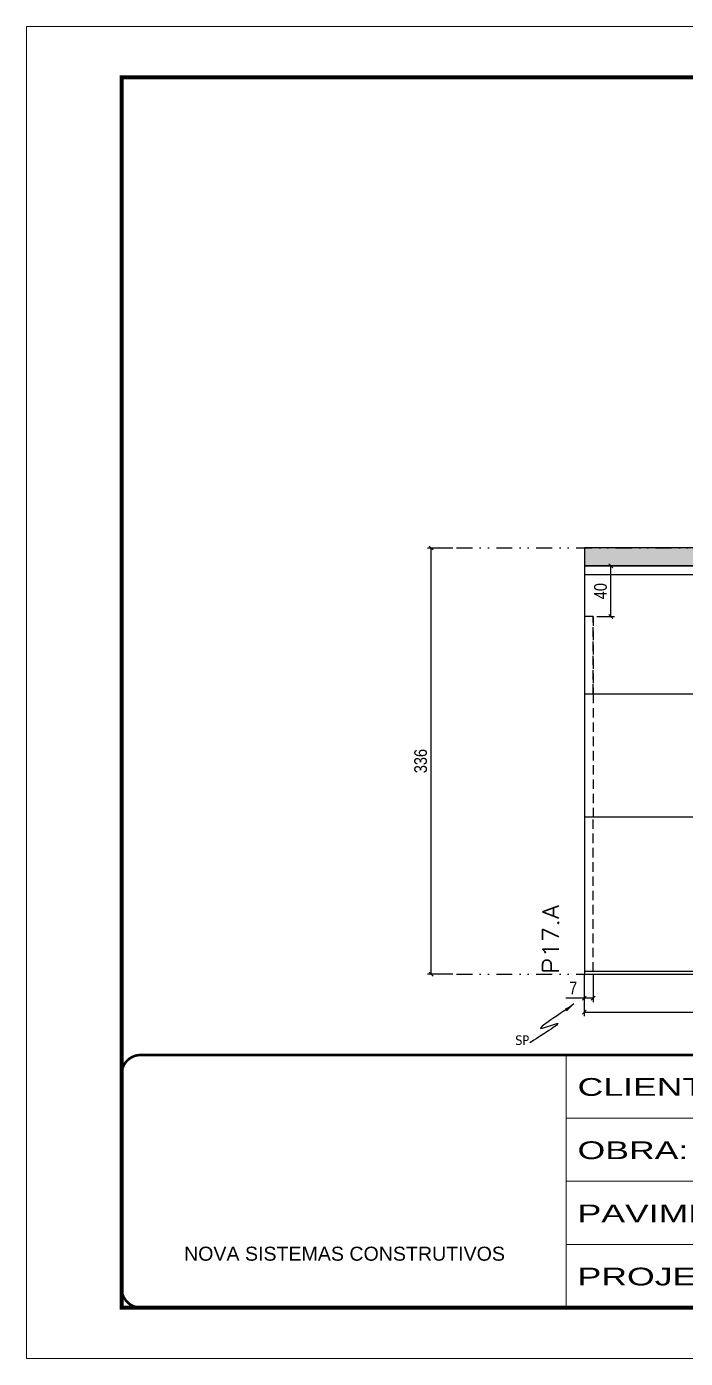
# Model space of a CAD drawing. Header units: millimetres. Extents: x 1945 to 8225, y 304 to 15137.
# Drawn here: x 6740 to 7260, y 6047 to 7097 of the extents above; entities that cross this region are included whole.
import ezdxf

# ---------------------------------------------------------------- set-up
doc = ezdxf.new("R2010")
doc.units = ezdxf.units.MM
for name, pattern in [('CONTINUO', [0]), ('DASHED', [0.75, 0.5, -0.25]), ('DIVIDE2', [0.625, 0.25, -0.125, 0, -0.125, 0, -0.125]), ('HIDDEN', [0.375, 0.25, -0.125])]:
    doc.linetypes.add(name, pattern=pattern)
for name, color, linetype in [('COTA', 241, 'Continuous'), ('Nível', 160, 'Continuous'), ('Painéis', 200, 'Continuous'), ('SARR_2.2x7', 40, 'Continuous'), ('texto', 7, 'Continuous')]:
    doc.layers.add(name, color=color, linetype=linetype)
for name, color, linetype, lineweight in [('Folhas', 255, 'Continuous', 9), ('SARRAFO DE PRESSAO', 251, 'DASHED', 9), ('Texto Seção', 7, 'Continuous', 15)]:
    doc.layers.add(name, color=color, linetype=linetype, lineweight=lineweight)
doc.styles.add('ARIAL', font='arial.ttf')
doc.styles.add('COTA TECNICA', font='techl___.ttf', dxfattribs={"height": 10})
doc.styles.add('REGUA-120', font='ROMANS.shx', dxfattribs={"height": 15})
doc.styles.get("Standard").update_dxf_attribs({"font": 'arial.ttf'})
doc.styles.add('Tecnologia', font='')
doc.styles.get('Tecnologia').set_extended_font_data('Forgotten Futurist')
doc.dimstyles.new('PAINEL', dxfattribs={"dimtxt": 10, "dimasz": 3, "dimexe": 3, "dimexo": 3, "dimgap": 3, "dimtad": 1, "dimdec": 1, "dimzin": 12, "dimdsep": 46, "dimtxsty": 'COTA TECNICA', "dimblk1": 'OBLIQUE', "dimblk2": 'OBLIQUE', "dimsah": 1, "dimcen": 0.9, "dimclrd": 4, "dimclre": 4, "dimclrt": 240, "dimadec": 1, "dimazin": 3, "dimtfac": 1, "dimtdec": 1, "dimtmove": 0, "dimatfit": 3, "dimfxl": 1, "dimtolj": 1, "dimtzin": 12, "dimarcsym": 0})
doc.dimstyles.new('PAINEL-NOVA', dxfattribs={"dimtxt": 10, "dimasz": 3, "dimexe": 3, "dimexo": 3, "dimgap": 3, "dimtad": 1, "dimdec": 1, "dimzin": 12, "dimdsep": 46, "dimtxsty": 'COTA TECNICA', "dimblk1": 'OBLIQUE', "dimblk2": 'OBLIQUE', "dimsah": 1, "dimcen": 0.9, "dimclrd": 4, "dimclre": 4, "dimclrt": 240, "dimadec": 1, "dimazin": 3, "dimtfac": 1, "dimtdec": 1, "dimtix": 1, "dimtmove": 0, "dimatfit": 3, "dimfxl": 1, "dimtolj": 1, "dimtzin": 12, "dimarcsym": 0})
doc.dimstyles.get("Standard").update_dxf_attribs({"dimtxt": 0.18, "dimasz": 0.18, "dimexe": 0.18, "dimexo": 0.0625, "dimgap": 0.09, "dimtad": 0, "dimtih": 1, "dimtoh": 1, "dimdec": 4, "dimzin": 0, "dimdsep": 46, "dimtxsty": 'Standard', "dimcen": 0.09, "dimadec": 0, "dimazin": 0, "dimtfac": 1, "dimtdec": 4, "dimtofl": 0, "dimtmove": 0, "dimatfit": 3, "dimfxl": 1, "dimtolj": 1, "dimtzin": 0, "dimarcsym": 0})

# ---------------------------------------------------------------- blocks, each defined once
blk = doc.blocks.new('9999999999')
at = {"color": 30, "linetype": 'CONTINUO'}
for p, q in [((98564.6, 34230.2), (98564.6, 34429.4)), ((98564.6, 34379.6), (99584, 34379.6)), ((98564.6, 34329.8), (99488, 34329.8)), ((98564.6, 34280), (99488, 34280))]:
    blk.add_line(p, q, dxfattribs=at)
at = {"color": 30, "linetype": 'CONTINUO', "const_width": 2}
blk.add_lwpolyline([(99584, 34230.2), (99584, 34414.4, 0.414214), (99569, 34429.4), (98229, 34429.4, 0.414214), (98214, 34414.4), (98214, 34245.2, 0.414214), (98229, 34230.2), (99584, 34230.2)], format="xyb", dxfattribs=at)
at = {"layer": 'Folhas'}
blk.add_lwpolyline([(98139, 34190.2), (99624, 34190.2), (99624, 35240.2), (98139, 35240.2)], close=True, dxfattribs=at)
at = {"layer": 'Folhas', "color": 30, "const_width": 3}
blk.add_lwpolyline([(98214, 34230.2), (99584, 34230.2), (99584, 35200.2), (98214, 35200.2)], close=True, dxfattribs=at)
at = {"color": 7, "linetype": 'Continuous', "ltscale": 5, "style": 'ARIAL'}
blk.add_text('NOVA SISTEMAS CONSTRUTIVOS', height=11.059, dxfattribs=at).set_placement((98263.2, 34267.2))
at = {"layer": 'Folhas', "color": 7, "style": 'Tecnologia', "width": 1.5}
for s, p in [('CLIENTE:', (98573.7, 34397.2)), ('OBRA:', (98573.7, 34347.3)), ('PAVIMENTO:', (98573.7, 34297.5)), ('PROJETO:', (98573.7, 34247.7))]:
    blk.add_text(s, height=14, dxfattribs=at).set_placement(p)
blk = doc.blocks.new('_Oblique')
at = {"color": 0, "linetype": 'ByBlock', "lineweight": -2}
blk.add_line((-0.5, -0.5), (0.5, 0.5), dxfattribs=at)
blk = doc.blocks.new('*D172')
at = {"layer": 'COTA', "color": 4, "linetype": 'Continuous', "lineweight": -2, "ltscale": 30, "transparency": 16777216}
for p, q in [((7180.4, 6347), (7180.4, 6317)), ((7392.4, 6347), (7392.4, 6317)), ((7180.4, 6320), (7392.4, 6320))]:
    blk.add_line(p, q, dxfattribs=at)
at = {"layer": 'Defpoints', "color": 0, "linetype": 'Continuous', "ltscale": 30, "transparency": 16777216}
for p in [(7180.4, 6350), (7392.4, 6350), (7392.4, 6320)]:
    blk.add_point(p, dxfattribs=at)
at = {"layer": 'COTA', "color": 4, "linetype": 'Continuous', "lineweight": -2, "ltscale": 30, "transparency": 16777216, "xscale": 3, "yscale": 3, "zscale": 3, "rotation": 180}
blk.add_blockref('_Oblique', (7180.4, 6320), dxfattribs=at)
at = {"layer": 'COTA', "color": 4, "linetype": 'Continuous', "lineweight": -2, "ltscale": 30, "transparency": 16777216, "xscale": 3, "yscale": 3, "zscale": 3}
blk.add_blockref('_Oblique', (7392.4, 6320), dxfattribs=at)
at = {"layer": 'COTA', "color": 240, "linetype": 'Continuous', "ltscale": 30, "transparency": 16777216, "insert": (7286.4, 6328.1), "char_height": 10, "attachment_point": 5, "style": 'COTA TECNICA'}
blk.add_mtext('\\A1;212', dxfattribs=at)
blk = doc.blocks.new('*D25')
at = {"layer": 'COTA', "color": 4, "linetype": 'ByBlock', "lineweight": -2, "transparency": 16777216}
for p, q in [((4967.6, 7361.8), (4967.6, 7339.8)), ((4974.6, 7361.8), (4974.6, 7339.8)), ((4967.6, 7342.8), (4952.9, 7342.8)), ((4974.6, 7342.8), (4967.6, 7342.8))]:
    blk.add_line(p, q, dxfattribs=at)
at = {"layer": 'Defpoints', "color": 0, "linetype": 'ByBlock', "transparency": 16777216}
for p in [(4967.6, 7364.8), (4974.6, 7364.8), (4967.6, 7342.8)]:
    blk.add_point(p, dxfattribs=at)
at = {"layer": 'COTA', "color": 4, "linetype": 'ByBlock', "lineweight": -2, "transparency": 16777216, "xscale": 3, "yscale": 3, "zscale": 3, "rotation": 180}
blk.add_blockref('_Oblique', (4967.6, 7342.8), dxfattribs=at)
at = {"layer": 'COTA', "color": 4, "linetype": 'ByBlock', "lineweight": -2, "transparency": 16777216, "xscale": 3, "yscale": 3, "zscale": 3}
blk.add_blockref('_Oblique', (4974.6, 7342.8), dxfattribs=at)
at = {"layer": 'COTA', "color": 240, "linetype": 'ByBlock', "transparency": 16777216, "insert": (4958.8, 7350.9), "char_height": 10, "attachment_point": 5, "style": 'COTA TECNICA'}
blk.add_mtext('\\A1;7', dxfattribs=at)
blk = doc.blocks.new('*D1278')
at = {"layer": 'COTA', "color": 4, "linetype": 'Continuous', "lineweight": -2, "ltscale": 30, "transparency": 16777216}
for p, q in [((7076.6, 6686), (7056.6, 6686)), ((7059.6, 6350), (7059.6, 6686)), ((7076.6, 6350), (7056.6, 6350))]:
    blk.add_line(p, q, dxfattribs=at)
at = {"layer": 'Defpoints', "color": 0, "linetype": 'Continuous', "ltscale": 30, "transparency": 16777216}
for p in [(7059.6, 6686), (7079.6, 6686), (7079.6, 6350)]:
    blk.add_point(p, dxfattribs=at)
at = {"layer": 'COTA', "color": 4, "linetype": 'Continuous', "lineweight": -2, "ltscale": 30, "transparency": 16777216, "xscale": 3, "yscale": 3, "zscale": 3}
for p, rotation in [((7059.6, 6686), 90), ((7059.6, 6350), 270)]:
    blk.add_blockref('_Oblique', p, dxfattribs=dict(at, rotation=rotation))
at = {"layer": 'COTA', "color": 240, "linetype": 'Continuous', "ltscale": 30, "transparency": 16777216, "insert": (7051.3, 6518), "char_height": 10, "attachment_point": 5, "rotation": 90, "style": 'COTA TECNICA'}
blk.add_mtext('\\A1;336', dxfattribs=at)
blk = doc.blocks.new('*D1761')
at = {"layer": 'COTA', "color": 4, "lineweight": -2, "transparency": 16777216}
for p, q in [((7190.4, 6672), (7204.3, 6672)), ((7201.3, 6632), (7201.3, 6672)), ((7190.4, 6632), (7204.3, 6632))]:
    blk.add_line(p, q, dxfattribs=at)
at = {"layer": 'Defpoints', "color": 0, "transparency": 16777216}
for p in [(7187.4, 6672), (7201.3, 6672), (7187.4, 6632)]:
    blk.add_point(p, dxfattribs=at)
at = {"layer": 'COTA', "color": 4, "lineweight": -2, "transparency": 16777216, "xscale": 3, "yscale": 3, "zscale": 3}
for p, rotation in [((7201.3, 6672), 90), ((7201.3, 6632), 270)]:
    blk.add_blockref('_Oblique', p, dxfattribs=dict(at, rotation=rotation))
at = {"layer": 'COTA', "color": 240, "transparency": 16777216, "insert": (7193.2, 6652), "char_height": 10, "attachment_point": 5, "rotation": 90, "style": 'COTA TECNICA'}
blk.add_mtext('\\A1;40', dxfattribs=at)
blk = doc.blocks.new('SLIPTEE')
at = {"layer": 'texto', "color": 0, "insert": (-49.02, -55.13), "char_height": 7.5, "attachment_point": 5}
blk.add_mtext('\\fTahoma|b0|i0|c0|p34;\\C4;SP', dxfattribs=at)
at = {"layer": 'COTA', "linetype": 'ByBlock'}
dim = blk.add_linear_dim(base=(0, -22.02), p1=(7, 0), p2=(0, 0), dimstyle='PAINEL-NOVA', override={"dimarcsym": 1}, dxfattribs=at)
dim.commit()
dim.dimension.update_dxf_attribs({"geometry": '*D25', "text_midpoint": (-8.87, -13.94), "insert": (-4967.62, -7364.82)})
at = {"layer": 'COTA', "path_type": 1}
blk.add_leader([(-8.21, -26.55), (-33.31, -45.71), (-21.61, -42.03), (-43.08, -57.3)], dimstyle='Standard', override={"dimasz": 8}, dxfattribs=at)

msp = doc.modelspace()

# ---------------------------------------------------------------- hatches: boundary and pattern name
at = {"layer": 'COTA', "linetype": 'Continuous', "ltscale": 30}
h = msp.add_hatch(dxfattribs=at)
h.set_pattern_fill('AR-CONC', color=256, scale=0.05, angle=1)
h.set_pattern_definition([(51, (10485.418, 9083.2484), (9.121755, -0.637855), [0.9525, -10.4775]), (356, (10485.418, 9083.248), (-1.928623, 9.520633), [0.762, -8.38203]), (101.45144, (10486.178, 9083.195), (7.193132, 8.882778), [0.8095, -8.904512]), (47.1842, (10485.373, 9085.788), (13.588575, -1.865247), [1.42875, -15.71625]), (97.63556, (10486.506, 9085.633), (11.65249, 12.576586), [1.21425, -13.35678]), (352.18415, (10485.373, 9085.788), (11.65249, 12.576586), [1.143, -12.572987]), (22, (10486.654, 9085.175), (7.668804, -4.98018), [0.9525, -10.4775]), (327, (10486.654, 9085.175), (2.928905, 9.261925), [0.762, -8.382]), (72.45145, (10487.293, 9084.76), (10.597708, 4.281746), [0.8095, -8.904497]), (38.5, (10485.4177, 9083.2484), (0.0806222, 4.2298032), [0, -8.2804, 0, -8.509, 0, -8.41375]), (8.5, (10485.4177, 9083.2484), (3.2530547, 5.066574), [0, -4.8514, 0, -8.0899, 0, -3.20675]), (328.5, (10482.586, 9083.199), (6.7834962, -0.1680745), [0, -3.175, 0, -9.906, 0, -13.1445]), (318.5, (10481.316, 9083.177), (7.383143, 1.4003915), [0, -4.1275, 0, -6.5786, 0, -9.3345])])
h.paths.add_polyline_path([(7392.42, 6686.05), (7180.42, 6686.05), (7180.42, 6672.05), (7392.42, 6672.05)])

# ---------------------------------------------------------------- linework, layer by layer
at = {"layer": 'COTA'}
msp.add_line((7187.42, 6632.05), (7180.42, 6632.05), dxfattribs=at)
at = {"layer": 'COTA', "linetype": 'Continuous', "ltscale": 30}
msp.add_lwpolyline([(7392.42, 6686.05), (7180.42, 6686.05), (7180.42, 6672.05), (7349.42, 6672.05)], dxfattribs=at)
at = {"layer": 'Nível', "color": 4, "linetype": 'DIVIDE2', "ltscale": 50}
for p, q in [((7079.57, 6686.05), (8185.36, 6686.05)), ((7079.57, 6350.05), (8185.36, 6350.05))]:
    msp.add_line(p, q, dxfattribs=at)
at = {"layer": 'Painéis', "linetype": 'Continuous', "ltscale": 30}
msp.add_line((7180.42, 6672.05), (7180.42, 6350.05), dxfattribs=at)
for points in [[(7349.42, 6672.05), (7180.42, 6672.05)], [(7180.42, 6571.05), (7392.42, 6571.05)], [(7180.42, 6474.05), (7392.42, 6474.05)], [(7392.42, 6352.05), (7180.42, 6352.05)], [(7180.42, 6350.05), (7392.42, 6350.05)]]:
    msp.add_lwpolyline(points, dxfattribs=at)
at = {"layer": 'SARR_2.2x7', "linetype": 'HIDDEN', "ltscale": 30}
msp.add_line((7187.42, 6571.05), (7187.42, 6474.05), dxfattribs=at)
at = {"layer": 'SARR_2.2x7', "linetype": 'ByBlock', "ltscale": 30}
msp.add_lwpolyline([(7180.42, 6665.05), (7349.42, 6665.05)], dxfattribs=at)
at = {"layer": 'SARR_2.2x7', "linetype": 'HIDDEN', "ltscale": 30}
for points in [[(7187.42, 6571.05), (7187.42, 6632.05), (7187.42, 6571.05)], [(7187.42, 6352.05), (7187.42, 6474.05)]]:
    msp.add_lwpolyline(points, dxfattribs=at)

# ---------------------------------------------------------------- block references
at = {"layer": 'COTA', "linetype": 'Continuous', "ltscale": 30}
msp.add_blockref('SLIPTEE', (7180.42, 6353.05), dxfattribs=at)
at = {"layer": 'SARRAFO DE PRESSAO', "color": 6, "linetype": 'ByBlock'}
msp.add_blockref('9999999999', (-91398.62, -28143.12), dxfattribs=at)

# ---------------------------------------------------------------- texts
at = {"layer": 'Texto Seção', "style": 'REGUA-120', "width": 1.1}
msp.add_text('P17.A', height=13, rotation=90, dxfattribs=at).set_placement((7160.42, 6350.05))

# ---------------------------------------------------------------- dimensions: what is measured, and where the dimension line sits
at = {"layer": 'COTA', "linetype": 'Continuous', "ltscale": 30}
dim = msp.add_linear_dim(base=(7059.57, 6686.05), p1=(7079.57, 6350.05), p2=(7079.57, 6686.05), angle=90, dimstyle='PAINEL-NOVA', dxfattribs=at)
dim.commit()
dim.dimension.update_dxf_attribs({"geometry": '*D1278', "text_midpoint": (7051.35, 6518.05)})
at = {"layer": 'COTA'}
dim = msp.add_linear_dim(base=(7201.33, 6672.05), p1=(7187.42, 6632.05), p2=(7187.42, 6672.05), angle=90, dimstyle='PAINEL', dxfattribs=at)
dim.commit()
dim.dimension.update_dxf_attribs({"geometry": '*D1761', "text_midpoint": (7193.23, 6652.05)})
at = {"layer": 'COTA', "linetype": 'Continuous', "ltscale": 30}
dim = msp.add_linear_dim(base=(7392.42, 6320.05), p1=(7180.42, 6350.05), p2=(7392.42, 6350.05), dimstyle='PAINEL-NOVA', dxfattribs=at)
dim.commit()
dim.dimension.update_dxf_attribs({"geometry": '*D172', "text_midpoint": (7286.42, 6328.11)})

doc.saveas('drawing.dxf')
